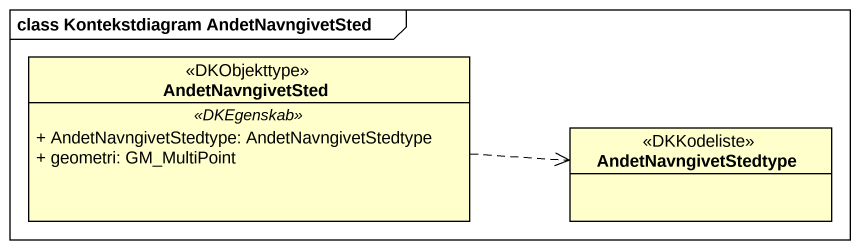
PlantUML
@startuml
mainframe class Kontekstdiagram AndetNavngivetSted
hide circle
hide empty members
skinparam classAttributeIconSize 0
class AndetNavngivetSted <<DKObjekttype>> {
  .. <<DKEgenskab>> ..
  + AndetNavngivetStedtype: AndetNavngivetStedtype
  + geometri: GM_MultiPoint
}
enum AndetNavngivetStedtype <<DKKodeliste>>
AndetNavngivetSted .right.> AndetNavngivetStedtype
@enduml
